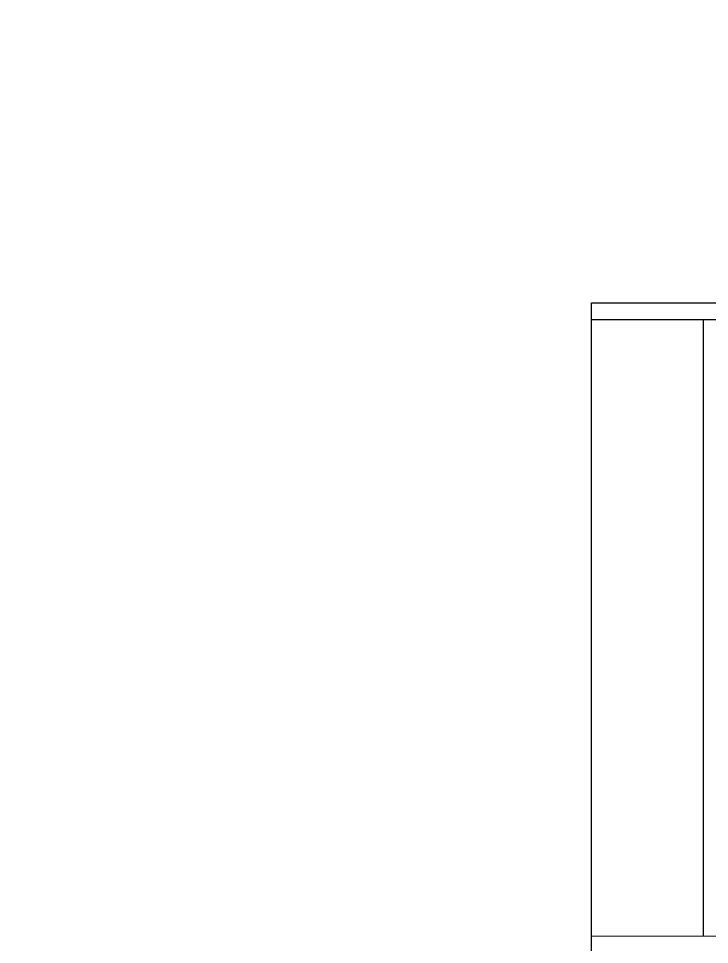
# Model space of a CAD drawing. Extents: x 0 to 11638, y -6007 to 0.
# Drawn here: x 9768.031 to 9769.265, y -3545.515 to -3543.86 of the extents above; entities that cross this region are included whole.
import ezdxf

# ---------------------------------------------------------------- set-up
doc = ezdxf.new("R2010")
doc.units = 0
doc.layers.get('0').update_dxf_attribs({"linetype": 'CONTINUOUS'})
doc.layers.add('LAYER 1', color=7, linetype='CONTINUOUS', lineweight=20)

msp = doc.modelspace()

# ---------------------------------------------------------------- linework, layer by layer
at = {"lineweight": -2}
for p, q in [((9769.0544, -3546.4999), (9769.0544, -3544.368)), ((9769.0544, -3544.368), (9770.7975, -3544.368)), ((9769.0544, -3544.398), (9770.7975, -3544.398)), ((9769.2544, -3545.4999), (9769.2544, -3544.398))]:
    msp.add_line(p, q, dxfattribs=at)
at = {"layer": 'LAYER 1', "color": 7}
msp.add_line((9770.7975, -3545.4999), (9769.0544, -3545.4999), dxfattribs=at)

doc.saveas('drawing.dxf')
